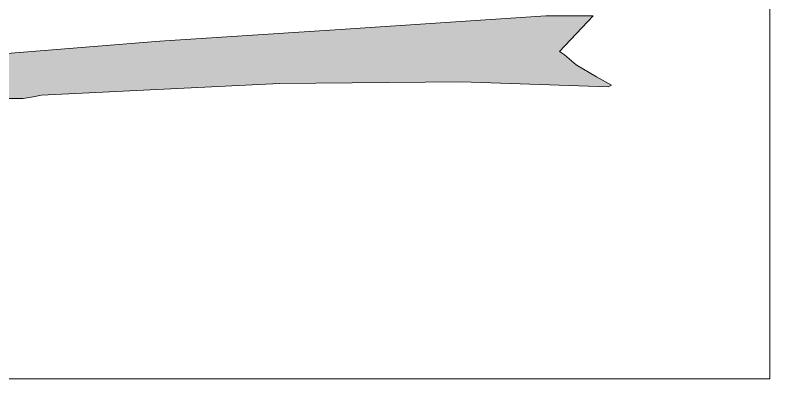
# Model space of a CAD drawing. Header units: inches. Extents: x 75782 to 87231, y -34126 to -18655.
# Drawn here: x 76987.49 to 76998.88, y -28402.41 to -28396.92 of the extents above; entities that cross this region are included whole.
import ezdxf

# ---------------------------------------------------------------- set-up
doc = ezdxf.new("R2010")
doc.units = ezdxf.units.IN
doc.header["$MEASUREMENT"] = 0
doc.layers.add('COMPONENTES', color=251, linetype='Continuous', lineweight=18)

# ---------------------------------------------------------------- blocks, each defined once
blk = doc.blocks.new('AK2-CM')
for points in [[(32158.671, 22473.34), (32159.943, 22473.34), (32160.198, 22473.34), (32160.554, 22473.34), (32160.859, 22473.391), (32161.113, 22473.442), (32168.289, 22473.798), (32173.784, 22473.849), (32178.211, 22473.696), (32178.313, 22473.747), (32177.855, 22474.002), (32177.245, 22474.358), (32176.888, 22474.663), (32176.736, 22474.765), (32177.753, 22475.834), (32176.329, 22475.834), (32170.12, 22475.426), (32164.676, 22475.07), (32160.198, 22474.714), (32159.383, 22474.612)], [(32158.671, 22473.34), (32159.943, 22473.34), (32160.197, 22473.34), (32160.554, 22473.34), (32160.859, 22473.391), (32161.113, 22473.442), (32168.288, 22473.798), (32173.784, 22473.849), (32178.211, 22473.696), (32178.313, 22473.747), (32177.855, 22474.002), (32177.244, 22474.358), (32176.888, 22474.663), (32176.736, 22474.765), (32177.753, 22475.834), (32176.328, 22475.834), (32170.12, 22475.426), (32164.675, 22475.07), (32160.197, 22474.714), (32159.383, 22474.612)], [(32158.671, 22473.34), (32159.943, 22473.34), (32160.198, 22473.34), (32160.554, 22473.34), (32160.859, 22473.391), (32161.113, 22473.442), (32168.289, 22473.798), (32173.784, 22473.849), (32178.211, 22473.696), (32178.313, 22473.747), (32177.855, 22474.002), (32177.245, 22474.358), (32176.888, 22474.663), (32176.736, 22474.765), (32177.753, 22475.834), (32176.329, 22475.834), (32170.12, 22475.426), (32164.676, 22475.07), (32160.198, 22474.714), (32159.383, 22474.612)], [(32158.671, 22473.34), (32159.943, 22473.34), (32160.197, 22473.34), (32160.554, 22473.34), (32160.859, 22473.391), (32161.113, 22473.442), (32168.288, 22473.798), (32173.784, 22473.849), (32178.211, 22473.696), (32178.313, 22473.747), (32177.855, 22474.002), (32177.244, 22474.358), (32176.888, 22474.663), (32176.736, 22474.765), (32177.753, 22475.834), (32176.328, 22475.834), (32170.12, 22475.426), (32164.675, 22475.07), (32160.197, 22474.714), (32159.383, 22474.612)]]:
    blk.add_hatch(color=256).paths.add_polyline_path(points)
at = {"linetype": 'Continuous'}
blk.add_lwpolyline([(32122.886, 22491.842), (32183.089, 22491.842), (32183.089, 22464.887), (32122.886, 22464.887)], close=True, dxfattribs=at)
blk.add_lwpolyline([(32122.886, 22491.842), (32183.089, 22491.842), (32183.089, 22464.887), (32122.886, 22464.887)], close=True, dxfattribs=at)
for points in [[(32160.197, 22473.34), (32160.554, 22473.34), (32160.859, 22473.391), (32161.113, 22473.442), (32168.288, 22473.798), (32173.784, 22473.849), (32178.211, 22473.696), (32178.313, 22473.747), (32177.855, 22474.002), (32177.244, 22474.358), (32176.888, 22474.663), (32176.736, 22474.765), (32177.753, 22475.834), (32176.328, 22475.834), (32170.12, 22475.426), (32164.675, 22475.07), (32160.197, 22474.714)], [(32158.671, 22473.34), (32159.943, 22473.34), (32160.197, 22473.34), (32160.554, 22473.34), (32160.859, 22473.391), (32161.113, 22473.442), (32168.288, 22473.798), (32173.784, 22473.849), (32178.211, 22473.696), (32178.313, 22473.747), (32177.855, 22474.002), (32177.244, 22474.358), (32176.888, 22474.663), (32176.736, 22474.765), (32177.753, 22475.834), (32176.328, 22475.834), (32170.12, 22475.426), (32164.675, 22475.07), (32160.197, 22474.714), (32159.383, 22474.612), (32158.671, 22473.34)], [(32160.198, 22473.34), (32160.554, 22473.34), (32160.859, 22473.391), (32161.113, 22473.442), (32168.289, 22473.798), (32173.784, 22473.849), (32178.211, 22473.696), (32178.313, 22473.747), (32177.855, 22474.002), (32177.245, 22474.358), (32176.888, 22474.663), (32176.736, 22474.765), (32177.753, 22475.834), (32176.329, 22475.834), (32170.12, 22475.426), (32164.676, 22475.07), (32160.198, 22474.714)], [(32158.671, 22473.34), (32159.943, 22473.34), (32160.198, 22473.34), (32160.554, 22473.34), (32160.859, 22473.391), (32161.113, 22473.442), (32168.289, 22473.798), (32173.784, 22473.849), (32178.211, 22473.696), (32178.313, 22473.747), (32177.855, 22474.002), (32177.245, 22474.358), (32176.888, 22474.663), (32176.736, 22474.765), (32177.753, 22475.834), (32176.329, 22475.834), (32170.12, 22475.426), (32164.676, 22475.07), (32160.198, 22474.714), (32159.383, 22474.612), (32158.671, 22473.34)], [(32160.198, 22473.34), (32160.554, 22473.34), (32160.859, 22473.391), (32161.113, 22473.442), (32168.289, 22473.798), (32173.784, 22473.849), (32178.211, 22473.696), (32178.313, 22473.747), (32177.855, 22474.002), (32177.245, 22474.358), (32176.888, 22474.663), (32176.736, 22474.765), (32177.753, 22475.834), (32176.329, 22475.834), (32170.12, 22475.426), (32164.676, 22475.07), (32160.198, 22474.714)], [(32158.671, 22473.34), (32159.943, 22473.34), (32160.198, 22473.34), (32160.554, 22473.34), (32160.859, 22473.391), (32161.113, 22473.442), (32168.289, 22473.798), (32173.784, 22473.849), (32178.211, 22473.696), (32178.313, 22473.747), (32177.855, 22474.002), (32177.245, 22474.358), (32176.888, 22474.663), (32176.736, 22474.765), (32177.753, 22475.834), (32176.329, 22475.834), (32170.12, 22475.426), (32164.676, 22475.07), (32160.198, 22474.714), (32159.383, 22474.612), (32158.671, 22473.34)], [(32160.197, 22473.34), (32160.554, 22473.34), (32160.859, 22473.391), (32161.113, 22473.442), (32168.288, 22473.798), (32173.784, 22473.849), (32178.211, 22473.696), (32178.313, 22473.747), (32177.855, 22474.002), (32177.244, 22474.358), (32176.888, 22474.663), (32176.736, 22474.765), (32177.753, 22475.834), (32176.328, 22475.834), (32170.12, 22475.426), (32164.675, 22475.07), (32160.197, 22474.714)], [(32158.671, 22473.34), (32159.943, 22473.34), (32160.197, 22473.34), (32160.554, 22473.34), (32160.859, 22473.391), (32161.113, 22473.442), (32168.288, 22473.798), (32173.784, 22473.849), (32178.211, 22473.696), (32178.313, 22473.747), (32177.855, 22474.002), (32177.244, 22474.358), (32176.888, 22474.663), (32176.736, 22474.765), (32177.753, 22475.834), (32176.328, 22475.834), (32170.12, 22475.426), (32164.675, 22475.07), (32160.197, 22474.714), (32159.383, 22474.612), (32158.671, 22473.34)]]:
    blk.add_lwpolyline(points)

msp = doc.modelspace()

# ---------------------------------------------------------------- block references
at = {"layer": 'COMPONENTES', "xscale": 0.5, "yscale": 0.5, "zscale": 0.5}
msp.add_blockref('AK2-CM', (60907.332, -39634.849), dxfattribs=at)

doc.saveas('drawing.dxf')
